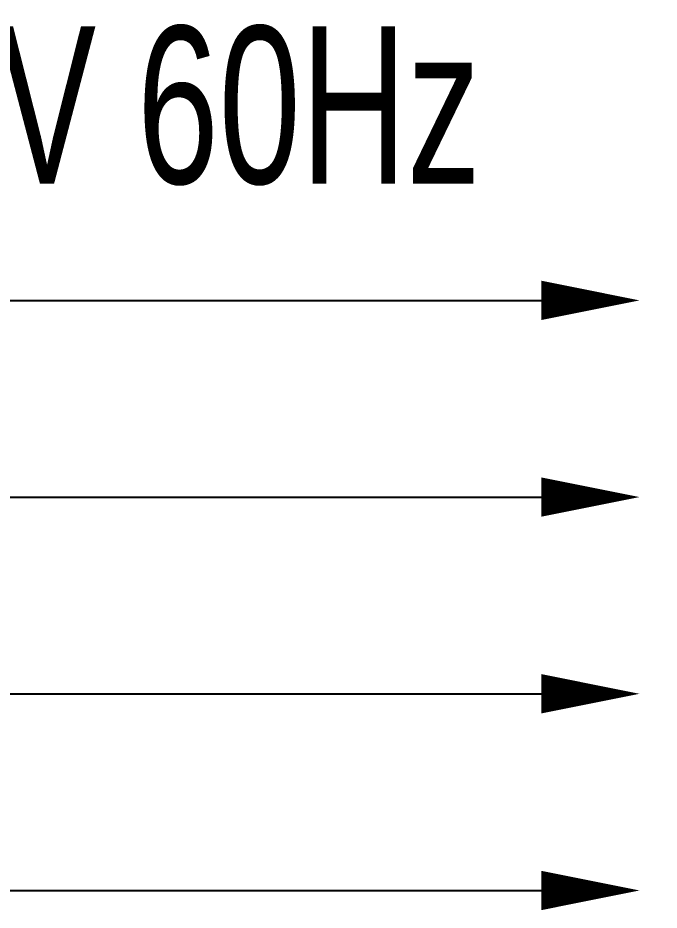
# Model space of a CAD drawing. Header units: millimetres. Extents: x 107 to 2900, y 85 to 3996.
# Drawn here: x 259.39 to 288.76, y 3842.53 to 3883.35 of the extents above; entities that cross this region are included whole.
import ezdxf
from ezdxf.enums import TextEntityAlignment as Align
from ezdxf.lldxf.tags import DXFTag

# ---------------------------------------------------------------- set-up
doc = ezdxf.new("R2010")
doc.units = ezdxf.units.MM
doc.layers.add('1', color=1, linetype='CENTER')
doc.layers.add('7', color=7, linetype='Continuous')
doc.styles.add('ghs', font='NGULIM.TTF')
tags = doc.linetypes.add('CENTER', pattern=[2, 1.25, -0.25, 0.25, -0.25]).pattern_tags.tags
tags[10:11] = [DXFTag(74, 4), DXFTag(75, 0), DXFTag(340, '0'), DXFTag(46, 1.0), DXFTag(50, 0.0), DXFTag(44, 0.0), DXFTag(45, 0.0)]
tags[8:9] = [DXFTag(74, 4), DXFTag(75, 0), DXFTag(340, '0'), DXFTag(46, 1.0), DXFTag(50, 0.0), DXFTag(44, 0.0), DXFTag(45, 0.0)]
tags[6:7] = [DXFTag(74, 4), DXFTag(75, 0), DXFTag(340, '0'), DXFTag(46, 1.0), DXFTag(50, 0.0), DXFTag(44, 0.0), DXFTag(45, 0.0)]
tags[4:5] = [DXFTag(74, 4), DXFTag(75, 0), DXFTag(340, '0'), DXFTag(46, 1.0), DXFTag(50, 0.0), DXFTag(44, 0.0), DXFTag(45, 0.0)]

msp = doc.modelspace()

# ---------------------------------------------------------------- linework, layer by layer
at = {"layer": '1', "color": 0, "linetype": 'Continuous'}
for p, q in [((216.24, 3870.427), (283.362, 3870.427)), ((216.24, 3861.427), (283.362, 3861.427)), ((216.24, 3852.427), (283.362, 3852.427)), ((216.24, 3843.427), (283.362, 3843.427))]:
    msp.add_line(p, q, dxfattribs=at)
for points in [[(283.362, 3870.427, 1.8, 0, 0), (287.862, 3870.427, 0, 0, 0)], [(283.362, 3861.427, 1.8, 0, 0), (287.862, 3861.427, 0, 0, 0)], [(283.362, 3852.427, 1.8, 0, 0), (287.862, 3852.427, 0, 0, 0)], [(283.362, 3843.427, 1.8, 0, 0), (287.862, 3843.427, 0, 0, 0)]]:
    msp.add_lwpolyline(points, format="xyseb", dxfattribs=at)

# ---------------------------------------------------------------- texts
at = {"layer": '7', "color": 0, "linetype": 'Continuous', "style": 'ghs', "width": 0.7}
msp.add_text('3%%C 4W 380/220V 60Hz', height=7.2, dxfattribs=at).set_placement((245.926, 3879.427), align=Align.MIDDLE)

doc.saveas('drawing.dxf')
